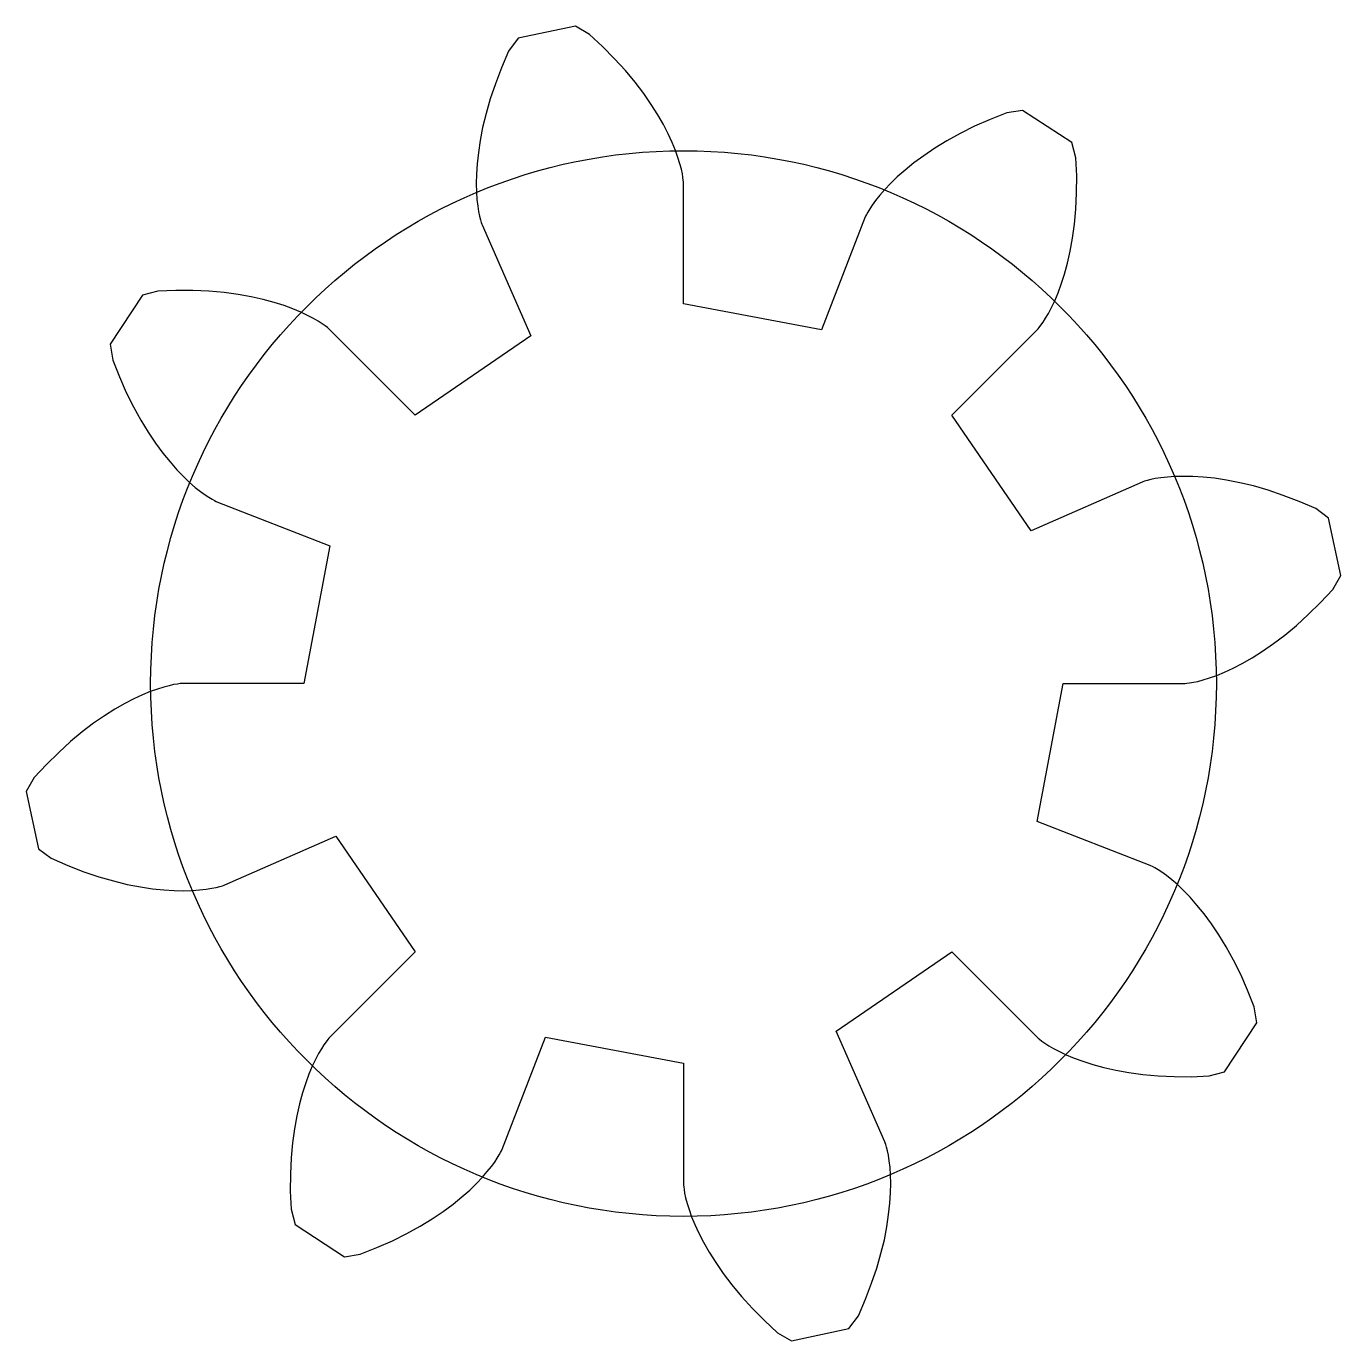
# Model space of a CAD drawing. Extents: x -5.8 to 5.8, y -5.8 to 5.8.
import ezdxf

# ---------------------------------------------------------------- set-up
doc = ezdxf.new("R2010")
doc.units = 0
doc.layers.get('0').update_dxf_attribs({"linetype": 'CONTINUOUS'})

msp = doc.modelspace()

# ---------------------------------------------------------------- linework, layer by layer
msp.add_lwpolyline([(3.351, -0.008), (4.421, -0.008), (4.428, -0.007), (4.444, -0.006), (4.468, -0.003), (4.501, 0.003), (4.541, 0.011), (4.589, 0.024), (4.644, 0.041), (4.707, 0.064), (4.776, 0.092), (4.852, 0.127), (4.933, 0.169), (5.02, 0.219), (5.112, 0.277), (5.208, 0.344), (5.308, 0.419), (5.411, 0.505), (5.516, 0.601), (5.623, 0.707), (5.731, 0.823), (5.802, 0.945), (5.695, 1.453), (5.581, 1.536), (5.436, 1.599), (5.295, 1.653), (5.16, 1.699), (5.032, 1.736), (4.91, 1.765), (4.795, 1.787), (4.688, 1.804), (4.588, 1.814), (4.497, 1.82), (4.413, 1.821), (4.338, 1.82), (4.272, 1.815), (4.214, 1.808), (4.165, 1.801), (4.125, 1.793), (4.093, 1.785), (4.07, 1.778), (4.055, 1.773), (4.048, 1.77), (3.068, 1.34), (2.37, 2.362), (3.126, 3.118), (3.131, 3.124), (3.141, 3.136), (3.156, 3.155), (3.175, 3.182), (3.197, 3.217), (3.222, 3.26), (3.249, 3.311), (3.278, 3.371), (3.307, 3.44), (3.335, 3.518), (3.363, 3.606), (3.39, 3.702), (3.414, 3.808), (3.434, 3.923), (3.451, 4.048), (3.464, 4.181), (3.47, 4.323), (3.471, 4.474), (3.465, 4.632), (3.429, 4.769), (2.994, 5.052), (2.855, 5.03), (2.707, 4.972), (2.57, 4.911), (2.442, 4.848), (2.325, 4.783), (2.218, 4.718), (2.121, 4.652), (2.034, 4.588), (1.956, 4.525), (1.887, 4.464), (1.827, 4.406), (1.776, 4.352), (1.732, 4.302), (1.696, 4.257), (1.667, 4.216), (1.644, 4.182), (1.627, 4.154), (1.615, 4.133), (1.608, 4.118), (1.605, 4.111), (1.217, 3.115), (0, 3.344), (0, 4.413), (0, 4.421), (-0.002, 4.436), (-0.005, 4.461), (-0.01, 4.493), (-0.019, 4.533), (-0.032, 4.581), (-0.049, 4.637), (-0.072, 4.699), (-0.1, 4.769), (-0.135, 4.844), (-0.177, 4.926), (-0.227, 5.013), (-0.285, 5.104), (-0.351, 5.201), (-0.427, 5.3), (-0.513, 5.403), (-0.608, 5.508), (-0.714, 5.615), (-0.831, 5.723), (-0.953, 5.794), (-1.461, 5.688), (-1.544, 5.574), (-1.607, 5.428), (-1.661, 5.287), (-1.706, 5.153), (-1.743, 5.024), (-1.773, 4.902), (-1.795, 4.787), (-1.811, 4.68), (-1.822, 4.58), (-1.828, 4.489), (-1.829, 4.406), (-1.827, 4.331), (-1.823, 4.264), (-1.816, 4.207), (-1.809, 4.158), (-1.8, 4.117), (-1.792, 4.085), (-1.786, 4.062), (-1.78, 4.047), (-1.778, 4.04), (-1.348, 3.061), (-2.37, 2.362), (-3.126, 3.118), (-3.132, 3.123), (-3.144, 3.134), (-3.163, 3.149), (-3.19, 3.167), (-3.225, 3.19), (-3.267, 3.215), (-3.319, 3.242), (-3.379, 3.27), (-3.448, 3.299), (-3.526, 3.328), (-3.614, 3.356), (-3.71, 3.382), (-3.816, 3.406), (-3.931, 3.427), (-4.055, 3.444), (-4.189, 3.456), (-4.331, 3.463), (-4.481, 3.463), (-4.64, 3.457), (-4.776, 3.421), (-5.06, 2.987), (-5.038, 2.848), (-4.98, 2.7), (-4.919, 2.562), (-4.856, 2.435), (-4.791, 2.317), (-4.725, 2.211), (-4.66, 2.114), (-4.596, 2.026), (-4.533, 1.948), (-4.472, 1.88), (-4.414, 1.82), (-4.36, 1.768), (-4.31, 1.724), (-4.264, 1.688), (-4.224, 1.659), (-4.19, 1.636), (-4.162, 1.619), (-4.14, 1.607), (-4.126, 1.6), (-4.119, 1.597), (-3.123, 1.209), (-3.351, -0.008), (-4.421, -0.008), (-4.428, -0.008), (-4.444, -0.009), (-4.468, -0.013), (-4.501, -0.018), (-4.541, -0.027), (-4.589, -0.04), (-4.644, -0.057), (-4.707, -0.079), (-4.776, -0.108), (-4.852, -0.143), (-4.933, -0.185), (-5.02, -0.234), (-5.112, -0.292), (-5.208, -0.359), (-5.308, -0.435), (-5.411, -0.52), (-5.516, -0.616), (-5.623, -0.722), (-5.731, -0.839), (-5.802, -0.961), (-5.695, -1.468), (-5.581, -1.551), (-5.436, -1.615), (-5.295, -1.669), (-5.16, -1.714), (-5.032, -1.751), (-4.91, -1.781), (-4.795, -1.803), (-4.688, -1.819), (-4.588, -1.83), (-4.497, -1.835), (-4.413, -1.837), (-4.338, -1.835), (-4.272, -1.83), (-4.214, -1.824), (-4.165, -1.816), (-4.125, -1.808), (-4.093, -1.8), (-4.07, -1.793), (-4.055, -1.788), (-4.048, -1.785), (-3.068, -1.355), (-2.37, -2.378), (-3.126, -3.134), (-3.131, -3.139), (-3.141, -3.151), (-3.156, -3.171), (-3.175, -3.198), (-3.197, -3.232), (-3.222, -3.275), (-3.249, -3.327), (-3.278, -3.387), (-3.307, -3.456), (-3.335, -3.534), (-3.363, -3.621), (-3.39, -3.718), (-3.414, -3.824), (-3.434, -3.939), (-3.451, -4.063), (-3.464, -4.196), (-3.47, -4.338), (-3.471, -4.489), (-3.465, -4.648), (-3.429, -4.784), (-2.994, -5.068), (-2.855, -5.046), (-2.707, -4.988), (-2.57, -4.927), (-2.442, -4.863), (-2.325, -4.798), (-2.218, -4.733), (-2.121, -4.668), (-2.034, -4.603), (-1.956, -4.54), (-1.887, -4.48), (-1.827, -4.422), (-1.776, -4.368), (-1.732, -4.317), (-1.696, -4.272), (-1.667, -4.232), (-1.644, -4.198), (-1.627, -4.169), (-1.615, -4.148), (-1.608, -4.134), (-1.605, -4.127), (-1.217, -3.13), (0, -3.359), (0, -4.428), (0, -4.436), (0.002, -4.452), (0.005, -4.476), (0.01, -4.508), (0.019, -4.549), (0.032, -4.597), (0.049, -4.652), (0.072, -4.715), (0.1, -4.784), (0.135, -4.86), (0.177, -4.941), (0.227, -5.028), (0.285, -5.12), (0.351, -5.216), (0.427, -5.316), (0.513, -5.419), (0.608, -5.524), (0.714, -5.631), (0.831, -5.739), (0.953, -5.81), (1.461, -5.703), (1.544, -5.589), (1.607, -5.443), (1.661, -5.303), (1.706, -5.168), (1.743, -5.039), (1.773, -4.918), (1.795, -4.803), (1.811, -4.695), (1.822, -4.596), (1.828, -4.504), (1.829, -4.421), (1.827, -4.346), (1.823, -4.28), (1.816, -4.222), (1.809, -4.173), (1.8, -4.133), (1.792, -4.101), (1.786, -4.077), (1.78, -4.062), (1.778, -4.055), (1.348, -3.076), (2.37, -2.378), (3.126, -3.134), (3.132, -3.139), (3.144, -3.149), (3.163, -3.164), (3.19, -3.183), (3.225, -3.205), (3.267, -3.23), (3.319, -3.257), (3.379, -3.285), (3.448, -3.314), (3.526, -3.343), (3.614, -3.371), (3.71, -3.397), (3.816, -3.421), (3.931, -3.442), (4.055, -3.459), (4.189, -3.471), (4.331, -3.478), (4.481, -3.479), (4.64, -3.472), (4.776, -3.436), (5.06, -3.002), (5.038, -2.863), (4.98, -2.715), (4.919, -2.577), (4.856, -2.45), (4.791, -2.333), (4.725, -2.226), (4.66, -2.129), (4.596, -2.042), (4.533, -1.964), (4.472, -1.895), (4.414, -1.835), (4.36, -1.783), (4.31, -1.74), (4.264, -1.704), (4.224, -1.674), (4.19, -1.652), (4.162, -1.635), (4.14, -1.623), (4.126, -1.616), (4.119, -1.613), (3.123, -1.225), (3.351, -0.008)])
at = {"color": 1}
msp.add_lwpolyline([(4.704, -0.008), (4.704, -0.008)], dxfattribs=at)
at = {"linetype": 'Continuous'}
msp.add_circle((0, -0.008), 4.704, dxfattribs=at)

doc.saveas('drawing.dxf')
